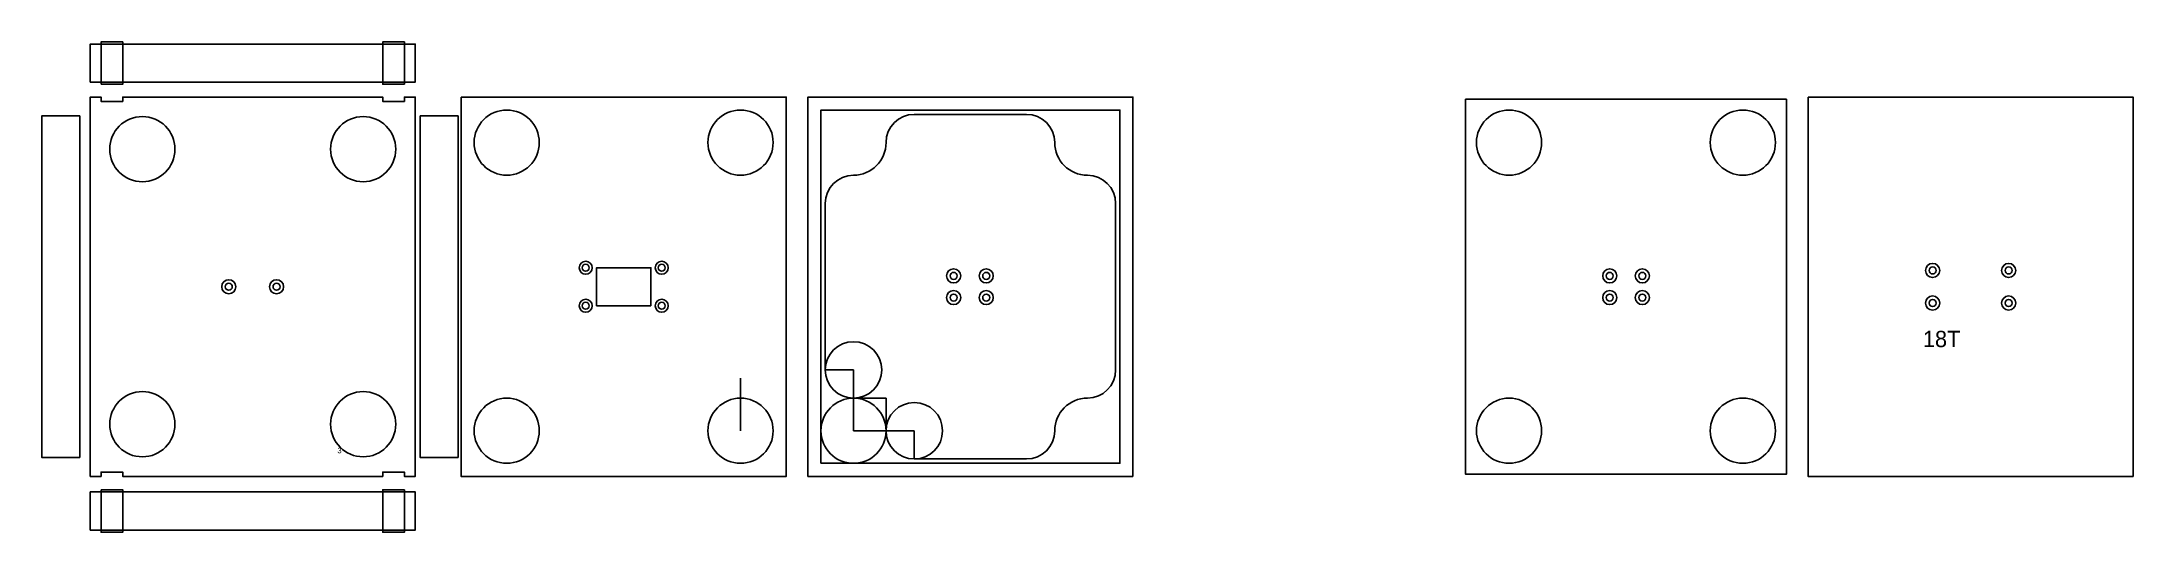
# Model space of a CAD drawing. Header units: millimetres. Extents: x 345 to 2271, y 153 to 605.
import ezdxf

# ---------------------------------------------------------------- set-up
doc = ezdxf.new("R2010")
doc.units = ezdxf.units.MM
for name, color, linetype in [('TEXT', 3, 'Continuous'), ('볼트 구멍', 7, 'Continuous'), ('치구', 7, 'Continuous')]:
    doc.layers.add(name, color=color, linetype=linetype)

msp = doc.modelspace()

# ---------------------------------------------------------------- linework, layer by layer
for p, q in [((988.6, 246.4), (988.6, 294.8)), ((1092.6, 302.4), (1066.6, 302.4)), ((1092.6, 276.4), (1092.6, 302.4)), ((1092.6, 276.4), (1122.6, 276.4)), ((1092.6, 276.4), (1092.6, 246.4)), ((1122.6, 276.4), (1122.6, 246.4)), ((1092.6, 246.4), (1122.6, 246.4)), ((1122.6, 246.4), (1148.6, 246.4)), ((1148.6, 246.4), (1148.6, 220.4))]:
    msp.add_line(p, q)
for centre, radius in [((1092.6, 302.4), 26), ((1092.6, 246.4), 30), ((1148.6, 246.4), 26)]:
    msp.add_circle(centre, radius)
at = {"layer": '볼트 구멍', "color": 3}
msp.add_lwpolyline([(906, 361.5), (906, 396.5), (856, 396.5), (856, 361.5)], close=True, dxfattribs=at)
at = {"layer": '볼트 구멍', "color": 2}
for centre in [(517.4, 379), (561.4, 379)]:
    msp.add_circle(centre, 6.5, dxfattribs=at)
at = {"layer": '볼트 구멍', "color": 6}
for centre, radius in [((846, 396.5), 6), ((916, 396.5), 6), ((1184.8, 389), 6.5), ((1214.8, 389), 6.5), ((1788.9, 389), 6.5), ((1818.9, 389), 6.5), ((2086.2, 394), 6.5), ((2156.2, 394), 6.5), ((846, 361.5), 6), ((916, 361.5), 6), ((1184.8, 369), 6.5), ((1214.8, 369), 6.5), ((1788.9, 369), 6.5), ((1818.9, 369), 6.5), ((2086.2, 364), 6.5), ((2156.2, 364), 6.5)]:
    msp.add_circle(centre, radius, dxfattribs=at)
at = {"layer": '볼트 구멍', "color": 3}
for centre in [(846, 396.5), (916, 396.5), (1184.8, 389), (1214.8, 389), (1788.9, 389), (1818.9, 389), (2086.2, 394), (2156.2, 394), (517.4, 379), (561.4, 379), (1184.8, 369), (1214.8, 369), (1788.9, 369), (1818.9, 369), (2086.2, 364), (2156.2, 364), (846, 361.5), (916, 361.5)]:
    msp.add_circle(centre, 3.25, dxfattribs=at)
at = {"layer": '치구'}
for p, q in [((1251.9, 537.7), (1148.6, 537.7)), ((1066.6, 455.7), (1066.6, 302.4)), ((1333.9, 302.4), (1333.9, 455.7)), ((1148.6, 220.4), (1251.9, 220.4))]:
    msp.add_line(p, q, dxfattribs=at)
for points in [[(389.8, 567.5), (689.1, 567.5), (689.1, 602.5), (389.8, 602.5)], [(389.8, 204.4), (399.8, 204.4), (399.8, 208.4), (419.8, 208.4), (419.8, 204.4), (659.1, 204.4), (659.1, 208.4), (679.1, 208.4), (679.1, 204.4), (689.1, 204.4), (689.1, 553.7), (679.1, 553.7), (679.1, 549.7), (659.1, 549.7), (659.1, 553.7), (419.8, 553.7), (419.8, 549.7), (399.8, 549.7), (399.8, 553.7), (389.8, 553.7)], [(731.3, 553.7), (731.3, 204.4), (1030.6, 204.4), (1030.6, 553.7)], [(1349.9, 204.4), (1349.9, 553.7), (1050.6, 553.7), (1050.6, 204.4)], [(1062.6, 216.4), (1337.9, 216.4), (1337.9, 541.7), (1062.6, 541.7)], [(1656.2, 551.7), (1656.2, 206.4), (1951.5, 206.4), (1951.5, 551.7)], [(1971.5, 553.7), (1971.5, 204.4), (2270.8, 204.4), (2270.8, 553.7)], [(380.2, 536.3), (345.2, 536.3), (345.2, 221.8), (380.2, 221.8)], [(693.5, 536.3), (728.5, 536.3), (728.5, 221.8), (693.5, 221.8)], [(389.8, 190), (689.1, 190), (689.1, 155), (389.8, 155)]]:
    msp.add_lwpolyline(points, close=True, dxfattribs=at)
at = {"layer": '치구', "color": 1}
for points in [[(399.8, 565.5), (419.8, 565.5), (419.8, 604.5), (399.8, 604.5)], [(679.1, 565.5), (659.1, 565.5), (659.1, 604.5), (679.1, 604.5)], [(399.8, 192), (419.8, 192), (419.8, 153), (399.8, 153)], [(679.1, 192), (659.1, 192), (659.1, 153), (679.1, 153)]]:
    msp.add_lwpolyline(points, close=True, dxfattribs=at)
at = {"layer": '치구'}
for centre in [(773.3, 511.7), (988.6, 511.7), (1696.2, 511.7), (1911.5, 511.7), (437.8, 505.7), (641.1, 505.7), (437.8, 252.4), (641.1, 252.4), (773.3, 246.4), (988.6, 246.4), (1696.2, 246.4), (1911.5, 246.4)]:
    msp.add_circle(centre, 30, dxfattribs=at)
for centre, radius, start, end in [((1148.6, 511.7), 26, 90, 180), ((1251.9, 511.7), 26, 360, 90), ((1092.6, 511.7), 30, 270, 0), ((1307.9, 511.7), 30, 180, 270), ((1092.6, 455.7), 26, 90, 180), ((1307.9, 455.7), 26, 0, 90), ((1092.6, 302.4), 26, 180, 270), ((1307.9, 302.4), 26, 270, 0), ((1092.6, 246.4), 30, 360, 90), ((1307.9, 246.4), 30, 90, 180), ((1148.6, 246.4), 26, 180, 270), ((1251.9, 246.4), 26, 270, 0)]:
    msp.add_arc(centre, radius, start, end, dxfattribs=at)

# ---------------------------------------------------------------- texts
at = {"layer": 'TEXT', "color": 1}
for s, height, p in [('18T', 15, (2077.2, 323.4)), ('3', 5, (617.4, 225.7))]:
    msp.add_text(s, height=height, dxfattribs=at).set_placement(p)

doc.saveas('drawing.dxf')
